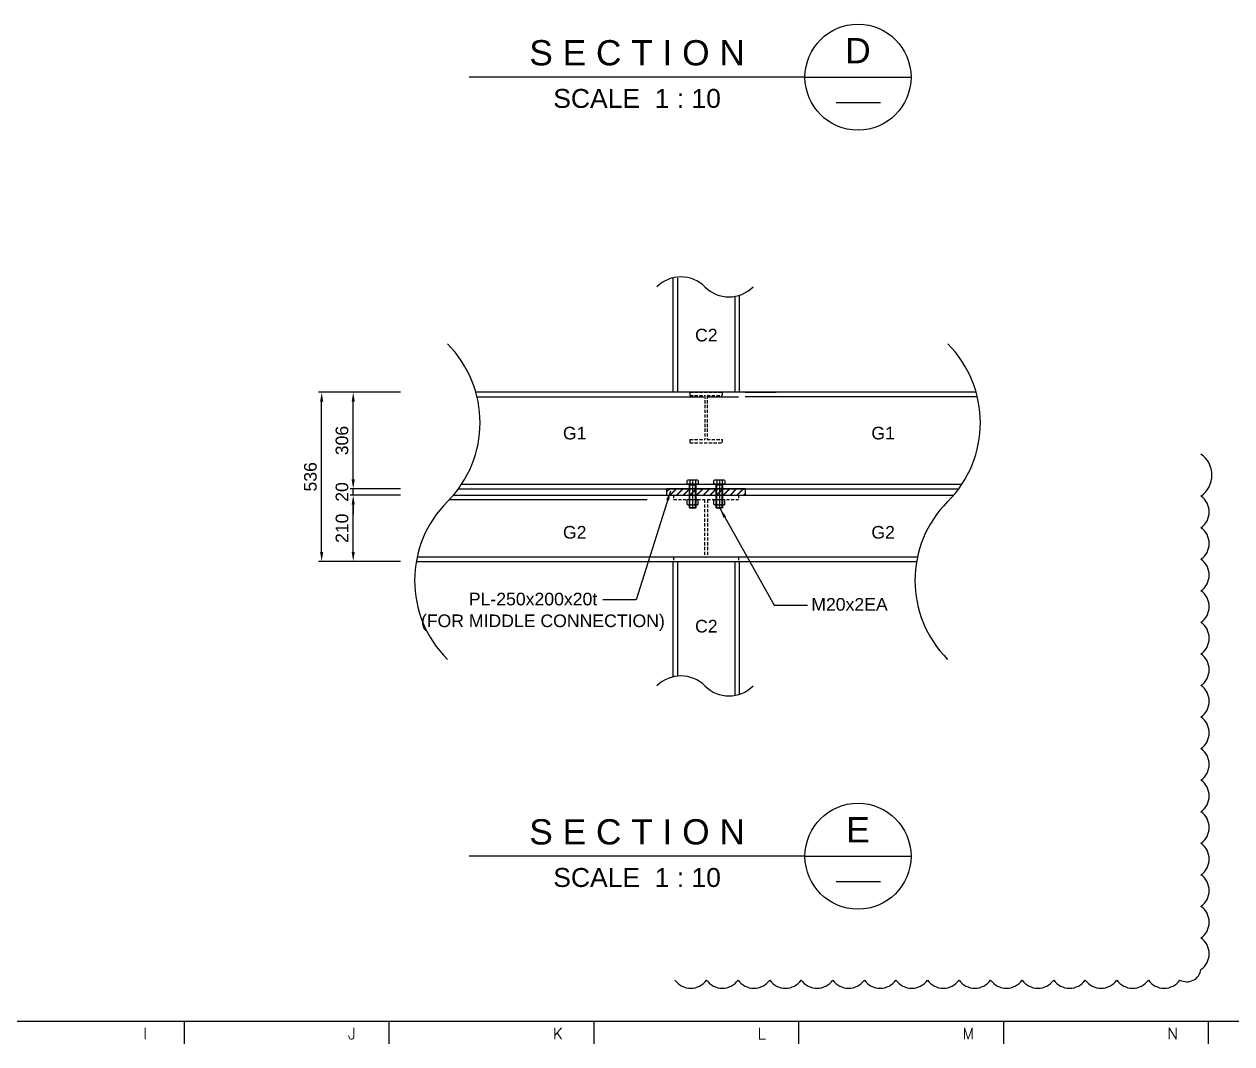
# Model space of a CAD drawing. Header units: millimetres. Extents: x 415966 to 487306, y -108951 to -17325.
# Drawn here: x 428319 to 432145, y -108848 to -105616 of the extents above; entities that cross this region are included whole.
import ezdxf
from ezdxf.enums import TextEntityAlignment as Align

# ---------------------------------------------------------------- set-up
doc = ezdxf.new("R2010")
doc.units = ezdxf.units.MM
doc.header["$LTSCALE"] = 2
doc.linetypes.add('CENTER', pattern=[2, 1.25, -0.25, 0.25, -0.25])
doc.linetypes.add('HIDDEN', pattern=[0.375, 0.25, -0.125])
doc.layers.get('Defpoints').update_dxf_attribs({"color": 250})
for name, color, linetype in [('C_CEN', 1, 'CENTER'), ('C_COLUMN-01', 2, 'Continuous'), ('C_GIRDER', 2, 'Continuous'), ('C_HAT', 253, 'Continuous'), ('C_REV', 4, 'Continuous'), ('C_TEXT_01', 2, 'Continuous'), ('DIM-SCALE', 7, 'Continuous'), ('finish', 1, 'Continuous'), ('TAN-TIT', 30, 'Continuous'), ('TITLE', 7, 'Continuous'), ('나사산', 1, 'Continuous'), ('중심선', 1, 'CENTER')]:
    doc.layers.add(name, color=color, linetype=linetype)
doc.styles.add('Arial', font='arial.ttf')
doc.styles.add('COM', font='COMPLEX', dxfattribs={"height": 5})
doc.dimstyles.new('일반도면_0010', dxfattribs={"dimtxt": 40, "dimasz": 30, "dimexe": 10, "dimexo": 50, "dimgap": 15, "dimtad": 1, "dimdec": 0, "dimzin": 0, "dimdsep": 46, "dimtxsty": 'Arial', "dimcen": -50, "dimclrd": 7, "dimclre": 7, "dimclrt": 2, "dimadec": 8, "dimazin": 0, "dimtfac": 1, "dimtdec": 0, "dimtix": 1, "dimtmove": 2, "dimatfit": 3, "dimfxl": 1, "dimtolj": 1, "dimtzin": 0, "dimarcsym": 0})

# ---------------------------------------------------------------- blocks, each defined once
blk = doc.blocks.new('BORDER')
at = {"layer": 'TAN-TIT'}
for p, q in [((497.7, 352), (23282.3, 352)), ((12178.4, 352), (12178.4, 207.8)), ((13476.3, 352), (13476.3, 207.8)), ((14774.1, 352), (14774.1, 207.8)), ((16072, 352), (16072, 207.8)), ((17369.9, 352), (17369.9, 207.8)), ((18667.7, 352), (18667.7, 207.8))]:
    blk.add_line(p, q, dxfattribs=at)
at = {"layer": 'TAN-TIT', "style": 'COM'}
for s, p in [('I', (11918.8, 236.6)), ('J', (13216.7, 236.6)), ('K', (14514.6, 236.6)), ('L', (15812.4, 236.6)), ('M', (17110.3, 236.6)), ('N', (18408.2, 236.6))]:
    blk.add_text(s, height=72.1, dxfattribs=at).set_placement(p)
blk = doc.blocks.new('*D305')
at = {"layer": 'Defpoints', "color": 0}
for p in [(429361.4, -107108.8), (429561.4, -107108.8), (429561.4, -107318.8)]:
    blk.add_point(p, dxfattribs=at)
at = {"layer": 'DIM-SCALE', "color": 7, "lineweight": -2}
for p, q in [((429511.4, -107108.8), (429351.4, -107108.8)), ((429361.4, -107288.8), (429361.4, -107138.8)), ((429511.4, -107318.8), (429351.4, -107318.8))]:
    blk.add_line(p, q, dxfattribs=at)
at = {"layer": 'DIM-SCALE', "color": 7}
for points in [[(429356.4, -107138.8), (429366.4, -107138.8), (429361.4, -107108.8)], [(429356.4, -107288.8), (429366.4, -107288.8), (429361.4, -107318.8)]]:
    blk.add_solid(points, dxfattribs=at)
at = {"layer": 'DIM-SCALE', "color": 2, "insert": (429326, -107213.8), "char_height": 40, "attachment_point": 5, "rotation": 90, "style": 'Arial'}
blk.add_mtext('\\A1;210', dxfattribs=at)
blk = doc.blocks.new('*D306')
at = {"layer": 'Defpoints', "color": 0}
for p in [(429361.4, -107088.8), (429561.4, -107088.8), (429561.4, -107108.8)]:
    blk.add_point(p, dxfattribs=at)
at = {"layer": 'DIM-SCALE', "color": 7, "lineweight": -2}
for p, q in [((429361.4, -107058.8), (429361.4, -107028.8)), ((429511.4, -107088.8), (429351.4, -107088.8)), ((429511.4, -107108.8), (429351.4, -107108.8)), ((429361.4, -107108.8), (429361.4, -107088.8)), ((429361.4, -107138.8), (429361.4, -107168.8))]:
    blk.add_line(p, q, dxfattribs=at)
at = {"layer": 'DIM-SCALE', "color": 7}
for points in [[(429356.4, -107058.8), (429366.4, -107058.8), (429361.4, -107088.8)], [(429356.4, -107138.8), (429366.4, -107138.8), (429361.4, -107108.8)]]:
    blk.add_solid(points, dxfattribs=at)
at = {"layer": 'DIM-SCALE', "color": 2, "insert": (429326, -107098.8), "char_height": 40, "attachment_point": 5, "rotation": 90, "style": 'Arial'}
blk.add_mtext('\\A1;20', dxfattribs=at)
blk = doc.blocks.new('*D307')
at = {"layer": 'Defpoints', "color": 0}
for p in [(429361.4, -106782.8), (429561.4, -106782.8), (429561.4, -107088.8)]:
    blk.add_point(p, dxfattribs=at)
at = {"layer": 'DIM-SCALE', "color": 7, "lineweight": -2}
for p, q in [((429511.4, -106782.8), (429351.4, -106782.8)), ((429361.4, -107058.8), (429361.4, -106812.8)), ((429511.4, -107088.8), (429351.4, -107088.8))]:
    blk.add_line(p, q, dxfattribs=at)
at = {"layer": 'DIM-SCALE', "color": 7}
for points in [[(429356.4, -106812.8), (429366.4, -106812.8), (429361.4, -106782.8)], [(429356.4, -107058.8), (429366.4, -107058.8), (429361.4, -107088.8)]]:
    blk.add_solid(points, dxfattribs=at)
at = {"layer": 'DIM-SCALE', "color": 2, "insert": (429325.9, -106935.8), "char_height": 40, "attachment_point": 5, "rotation": 90, "style": 'Arial'}
blk.add_mtext('\\A1;306', dxfattribs=at)
blk = doc.blocks.new('*D308')
at = {"layer": 'Defpoints', "color": 0}
for p in [(429261.4, -106782.8), (429561.4, -106782.8), (429561.4, -107318.8)]:
    blk.add_point(p, dxfattribs=at)
at = {"layer": 'DIM-SCALE', "color": 7, "lineweight": -2}
for p, q in [((429511.4, -106782.8), (429251.4, -106782.8)), ((429261.4, -107288.8), (429261.4, -106812.8)), ((429511.4, -107318.8), (429251.4, -107318.8))]:
    blk.add_line(p, q, dxfattribs=at)
at = {"layer": 'DIM-SCALE', "color": 7}
for points in [[(429256.4, -106812.8), (429266.4, -106812.8), (429261.4, -106782.8)], [(429256.4, -107288.8), (429266.4, -107288.8), (429261.4, -107318.8)]]:
    blk.add_solid(points, dxfattribs=at)
at = {"layer": 'DIM-SCALE', "color": 2, "insert": (429225.9, -107050.8), "char_height": 40, "attachment_point": 5, "rotation": 90, "style": 'Arial'}
blk.add_mtext('\\A1;536', dxfattribs=at)
blk = doc.blocks.new('A$C33CA6C21')
at = {"layer": 'finish', "linetype": 'HIDDEN', "ltscale": 20}
for p, q in [((0, 160), (102, 160)), ((0, 160), (0, 149.7)), ((102, 160), (102, 149.7)), ((0, 149.7), (47.7, 149.7)), ((47.7, 149.7), (47.7, 10.3)), ((54.3, 149.7), (102, 149.7)), ((54.3, 149.7), (54.3, 10.3)), ((0, 10.3), (47.7, 10.3)), ((0, 10.3), (0, 0)), ((0, 0), (102, 0)), ((54.3, 10.3), (102, 10.3)), ((102, 10.3), (102, 0))]:
    blk.add_line(p, q, dxfattribs=at)
blk = doc.blocks.new('A$C5D310A69')
at = {"layer": 'finish', "linetype": 'HIDDEN', "ltscale": 20}
for p, q in [((0, 0), (205, 0)), ((0, 0), (0, -14.2)), ((205, 0), (205, -14.2)), ((0, -14.2), (97.93, -14.2)), ((97.93, -14.2), (97.93, -195.8)), ((107.07, -14.2), (205, -14.2)), ((107.07, -14.2), (107.07, -195.8)), ((0, -195.8), (97.93, -195.8)), ((0, -195.8), (0, -210)), ((0, -210), (205, -210)), ((107.07, -195.8), (205, -195.8)), ((205, -195.8), (205, -210))]:
    blk.add_line(p, q, dxfattribs=at)

msp = doc.modelspace()

# ---------------------------------------------------------------- hatches: boundary and pattern name
at = {"layer": 'C_HAT'}
h = msp.add_hatch(dxfattribs=at)
h.set_pattern_fill('STEEL1', color=256, scale=20, style=0)
h.set_pattern_definition([(45, (-144081.775, -85230.654), (-10.6066017, 10.6066017), []), (45, (-144080.775, -85230.654), (-10.6066017, 10.6066017), [])])
h.paths.add_polyline_path([(430604.3, -107108.8), (430604.3, -107088.8), (430354.3, -107088.8), (430354.3, -107108.8)])

# ---------------------------------------------------------------- linework, layer by layer
for p, q in [((430421.8, -107061.2), (430419.5, -107062.6)), ((430419.5, -107074.2), (430419.5, -107062.6)), ((430451.8, -107061.2), (430421.8, -107061.2)), ((430428.2, -107062.6), (430428.2, -107074.2)), ((430445.5, -107062.6), (430445.5, -107074.2)), ((430454.1, -107062.6), (430451.8, -107061.2)), ((430454.1, -107062.6), (430454.1, -107074.2)), ((430506.9, -107061.2), (430504.5, -107062.6)), ((430504.5, -107074.2), (430504.5, -107062.6)), ((430536.9, -107061.2), (430506.9, -107061.2)), ((430513.2, -107062.6), (430513.2, -107074.2)), ((430530.5, -107062.6), (430530.5, -107074.2)), ((430539.2, -107062.6), (430536.9, -107061.2)), ((430539.2, -107062.6), (430539.2, -107074.2)), ((430454.1, -107074.2), (430419.5, -107074.2)), ((430426.8, -107149), (430426.8, -107074.2)), ((430446.8, -107077.4), (430426.8, -107077.4)), ((430446.8, -107074.2), (430446.8, -107149)), ((430539.2, -107074.2), (430504.5, -107074.2)), ((430511.9, -107149), (430511.9, -107074.2)), ((430531.9, -107077.4), (430511.9, -107077.4)), ((430531.9, -107074.2), (430531.9, -107149)), ((430419.5, -107124.4), (430421.8, -107123)), ((430419.5, -107137.7), (430419.5, -107124.4)), ((430419.5, -107137.7), (430421.8, -107139)), ((430421.8, -107123), (430451.8, -107123)), ((430421.8, -107139), (430451.8, -107139)), ((430428.2, -107137.7), (430428.2, -107124.4)), ((430445.5, -107137.7), (430445.5, -107124.4)), ((430451.8, -107123), (430454.1, -107124.4)), ((430451.8, -107139), (430454.1, -107137.7)), ((430454.1, -107137.7), (430454.1, -107124.4)), ((430504.5, -107124.4), (430506.9, -107123)), ((430504.5, -107137.7), (430504.5, -107124.4)), ((430504.5, -107137.7), (430506.9, -107139)), ((430506.9, -107123), (430536.9, -107123)), ((430506.9, -107139), (430536.9, -107139)), ((430513.2, -107137.7), (430513.2, -107124.4)), ((430530.5, -107137.7), (430530.5, -107124.4)), ((430536.9, -107123), (430539.2, -107124.4)), ((430536.9, -107139), (430539.2, -107137.7)), ((430539.2, -107137.7), (430539.2, -107124.4)), ((430446.8, -107149), (430426.8, -107149)), ((430428.2, -107150.4), (430426.8, -107149)), ((430445.5, -107150.4), (430428.2, -107150.4)), ((430446.8, -107149), (430445.5, -107150.4)), ((430531.9, -107149), (430511.9, -107149)), ((430513.2, -107150.4), (430511.9, -107149)), ((430530.5, -107150.4), (430513.2, -107150.4)), ((430531.9, -107149), (430530.5, -107150.4))]:
    msp.add_line(p, q)
for centre, radius, start, end in [((430423.8, -107068.9), 7.66, 55.591, 124.409), ((430436.8, -107091.3), 30, 73.2199, 106.7801), ((430449.8, -107068.9), 7.66, 55.591, 124.409), ((430508.9, -107068.9), 7.66, 55.591, 124.409), ((430521.9, -107091.3), 30, 73.2199, 106.7801), ((430534.9, -107068.9), 7.66, 55.591, 124.409), ((430423.8, -107130.7), 7.66, 55.591, 124.409), ((430423.8, -107131.4), 7.66, 235.591, 304.409), ((430437, -107153), 30, 90.4002, 107.1986), ((430437, -107109), 30, 252.8014, 269.5998), ((430436.6, -107153), 30, 72.8014, 89.5998), ((430436.6, -107109), 30, 270.4002, 287.1986), ((430449.8, -107130.7), 7.66, 55.591, 124.409), ((430449.8, -107131.4), 7.66, 235.591, 304.409), ((430508.9, -107130.7), 7.66, 55.591, 124.409), ((430508.9, -107131.4), 7.66, 235.591, 304.409), ((430522.1, -107153), 30, 90.4002, 107.1986), ((430522.1, -107109), 30, 252.8014, 269.5998), ((430521.7, -107153), 30, 72.8014, 89.5998), ((430521.7, -107109), 30, 270.4002, 287.1986), ((430534.9, -107130.7), 7.66, 55.591, 124.409), ((430534.9, -107131.4), 7.66, 235.591, 304.409)]:
    msp.add_arc(centre, radius, start, end)
at = {"layer": 'C_CEN', "linetype": 'Continuous'}
for centre, radius, start, end in [((430399.7, -106525), 107.8, 45, 135), ((430552.1, -106372.6), 107.8, 225, 315), ((429409.7, -106879.3), 353.6, 315, 45), ((430995, -106879.3), 353.6, 315, 45), ((429909.7, -107379.3), 353.6, 135, 225), ((431495, -107379.3), 353.6, 135, 225), ((430399.7, -107789.6), 107.8, 45, 135), ((430552.1, -107637.2), 107.8, 225, 315)]:
    msp.add_arc(centre, radius, start, end, dxfattribs=at)
at = {"layer": 'C_COLUMN-01'}
for p, q in [((430374.3, -106420.2), (430374.3, -106782.8)), ((430584.3, -106475.4), (430584.3, -106782.8)), ((430374.3, -107318.8), (430374.3, -107684.8)), ((430584.3, -107318.8), (430584.3, -107740))]:
    msp.add_line(p, q, dxfattribs=at)
at = {"layer": 'C_GIRDER', "linetype": 'HIDDEN'}
for p, q in [((430388.5, -106420.2), (430388.5, -106782.8)), ((430570.1, -106478.8), (430570.1, -106782.8)), ((429753.7, -106797.4), (430472.3, -106797.4)), ((430485.3, -106797.4), (430583.3, -106797.4)), ((431338.9, -106797.4), (430603.3, -106797.4)), ((429703.6, -107074.2), (431289.9, -107074.2)), ((429665.8, -107123), (430293.3, -107123)), ((429564.2, -107304.6), (431149.4, -107304.6)), ((430388.5, -107318.8), (430388.5, -107682.4)), ((430570.1, -107318.8), (430570.1, -107743.4))]:
    msp.add_line(p, q, dxfattribs=at)
at = {"layer": 'C_GIRDER'}
for p, q in [((431335.1, -106782.8), (429749.9, -106782.8)), ((430583.3, -106782.8), (430485.3, -106782.8)), ((430603.3, -106782.8), (430701.3, -106782.8))]:
    msp.add_line(p, q, dxfattribs=at)
for points in [[(429678.6, -107108.8), (431263.9, -107108.8)], [(429694.5, -107088.8), (431279.8, -107088.8)], [(429561.4, -107318.8), (431146.6, -107318.8)]]:
    msp.add_lwpolyline(points, dxfattribs=at)
msp.add_lwpolyline([(430354.3, -107108.8), (430604.3, -107108.8), (430604.3, -107088.8), (430354.3, -107088.8)], close=True, dxfattribs=at)
at = {"layer": 'C_REV'}
msp.add_lwpolyline([(430381, -108645.3, 0.520567), (430481, -108645.3, 0.520567), (430581, -108645.3, 0.520567), (430681, -108645.3, 0.520567), (430781, -108645.3, 0.520567), (430881, -108645.3, 0.520567), (430981, -108645.3, 0.520567), (431081, -108645.3, 0.520567), (431181, -108645.3, 0.520567), (431281, -108645.3, 0.520567), (431381, -108645.3, 0.520567), (431481, -108645.3, 0.520567), (431581, -108645.3, 0.520567), (431681, -108645.3, 0.520567), (431781, -108645.3, 0.520567), (431881, -108645.3, 0.520567), (431981, -108645.3, 0.520567), (432047.7, -108612, 0.520567), (432047.7, -108512, 0.520567), (432047.7, -108412, 0.520567), (432047.7, -108312, 0.520567), (432047.7, -108212, 0.520567), (432047.7, -108112, 0.520567), (432047.7, -108012, 0.520567), (432047.7, -107912, 0.520567), (432047.7, -107812, 0.520567), (432047.7, -107712, 0.520567), (432047.7, -107612, 0.520567), (432047.7, -107512, 0.520567), (432047.7, -107412, 0.520567), (432047.7, -107312, 0.520567), (432047.7, -107212, 0.520567), (432047.7, -107112, 0.520567), (432047.7, -106978.7, 0.520567)], format="xyb", dxfattribs=at)
at = {"layer": 'TITLE', "color": 1, "linetype": 'Continuous'}
for p, q in [((430792.9, -105784.3), (429728.9, -105784.3)), ((430792.9, -108253.1), (429728.9, -108253.1))]:
    msp.add_line(p, q, dxfattribs=at)
for points in [[(430792.9, -105784.3), (431128.9, -105784.3)], [(430792.9, -108253.1), (431128.9, -108253.1)]]:
    msp.add_lwpolyline(points, dxfattribs=at)
at = {"layer": 'TITLE', "color": 2, "linetype": 'Continuous'}
for points in [[(430892.1, -105864.2), (431031.7, -105864.2)], [(430892.1, -108332.9), (431031.7, -108332.9)]]:
    msp.add_lwpolyline(points, dxfattribs=at)
at = {"layer": 'TITLE', "color": 1, "linetype": 'Continuous'}
for centre in [(430960.9, -105784.3), (430960.9, -108253.1)]:
    msp.add_circle(centre, 168, dxfattribs=at)
at = {"layer": '나사산'}
for p, q in [((430428.2, -107077.4), (430426.8, -107075)), ((430428.2, -107150.4), (430428.2, -107077.4)), ((430445.5, -107077.4), (430446.8, -107075)), ((430445.5, -107150.4), (430445.5, -107077.4)), ((430513.2, -107077.4), (430511.9, -107075)), ((430513.2, -107150.4), (430513.2, -107077.4)), ((430530.5, -107077.4), (430531.9, -107075)), ((430530.5, -107150.4), (430530.5, -107077.4))]:
    msp.add_line(p, q, dxfattribs=at)
at = {"layer": '중심선'}
for p, q in [((430436.8, -107059.2), (430436.8, -107152.4)), ((430521.9, -107059.2), (430521.9, -107152.4)), ((430436.8, -107121), (430436.8, -107141)), ((430521.9, -107121), (430521.9, -107141))]:
    msp.add_line(p, q, dxfattribs=at)

# ---------------------------------------------------------------- block references
at = {"xscale": 0.5, "yscale": 0.5, "zscale": 0.5}
msp.add_blockref('BORDER', (422736.6, -108951.5), dxfattribs=at)
at = {"layer": 'finish', "linetype": 'HIDDEN'}
for name, p in [('A$C33CA6C21', (430428.3, -106942.8)), ('A$C5D310A69', (430376.8, -107108.8))]:
    msp.add_blockref(name, p, dxfattribs=at)

# ---------------------------------------------------------------- texts
at = {"layer": 'C_TEXT_01', "style": 'Arial'}
for s, p in [('C2', (430444.6, -106621.7)), ('G1', (430025.9, -106932.3)), ('G1', (431003.2, -106932.3)), ('G2', (430025.9, -107246.5)), ('G2', (431003.2, -107246.5)), ('PL-250x200x20t', (429727.7, -107458.1)), ('M20x2EA', (430812.8, -107474.9)), ('(FOR MIDDLE CONNECTION)', (429575.9, -107527)), ('C2', (430444.6, -107544.1))]:
    msp.add_text(s, height=40, dxfattribs=at).set_placement(p)
at = {"layer": 'TITLE', "color": 3, "ltscale": 10, "style": 'Arial'}
for p in [(430260.9, -105747), (430260.9, -108215.7)]:
    msp.add_text('S E C T I O N', height=80, dxfattribs=at).set_placement(p, align=Align.CENTER)
at = {"layer": 'TITLE', "color": 2, "ltscale": 10, "style": 'Arial'}
for s, p in [('D', (430960.9, -105700.3)), ('E', (430960.9, -108169.1))]:
    msp.add_text(s, height=80, dxfattribs=at).set_placement(p, align=Align.MIDDLE)
at = {"layer": 'TITLE', "color": 2, "linetype": 'Continuous', "style": 'Arial'}
for p in [(430260.9, -105821.7), (430260.9, -108290.4)]:
    msp.add_text('SCALE  1 : 10', height=60, dxfattribs=at).set_placement(p, align=Align.TOP_CENTER)

# ---------------------------------------------------------------- dimensions: what is measured, and where the dimension line sits
at = {"layer": 'DIM-SCALE'}
for base, p1, p2, picture, middle in [((429261.4, -106782.8), (429561.4, -107318.8), (429561.4, -106782.8), '*D308', (429225.9, -107050.8)), ((429361.4, -106782.8), (429561.4, -107088.8), (429561.4, -106782.8), '*D307', (429325.9, -106935.8)), ((429361.4, -107088.8), (429561.4, -107108.8), (429561.4, -107088.8), '*D306', (429326, -107098.8)), ((429361.4, -107108.8), (429561.4, -107318.8), (429561.4, -107108.8), '*D305', (429326, -107213.8))]:
    dim = msp.add_linear_dim(base=base, p1=p1, p2=p2, angle=90, dimstyle='일반도면_0010', dxfattribs=at)
    dim.commit()
    dim.dimension.update_dxf_attribs({"geometry": picture, "text_midpoint": middle})

# ---------------------------------------------------------------- leaders
for points in [[(430366.6, -107096.1), (430257.8, -107440.4), (430152.4, -107440.4)], [(430524, -107152.3), (430695.5, -107457.9), (430800.9, -107457.9)]]:
    msp.add_leader(points, dimstyle='일반도면_0010', dxfattribs=at)

doc.saveas('drawing.dxf')
